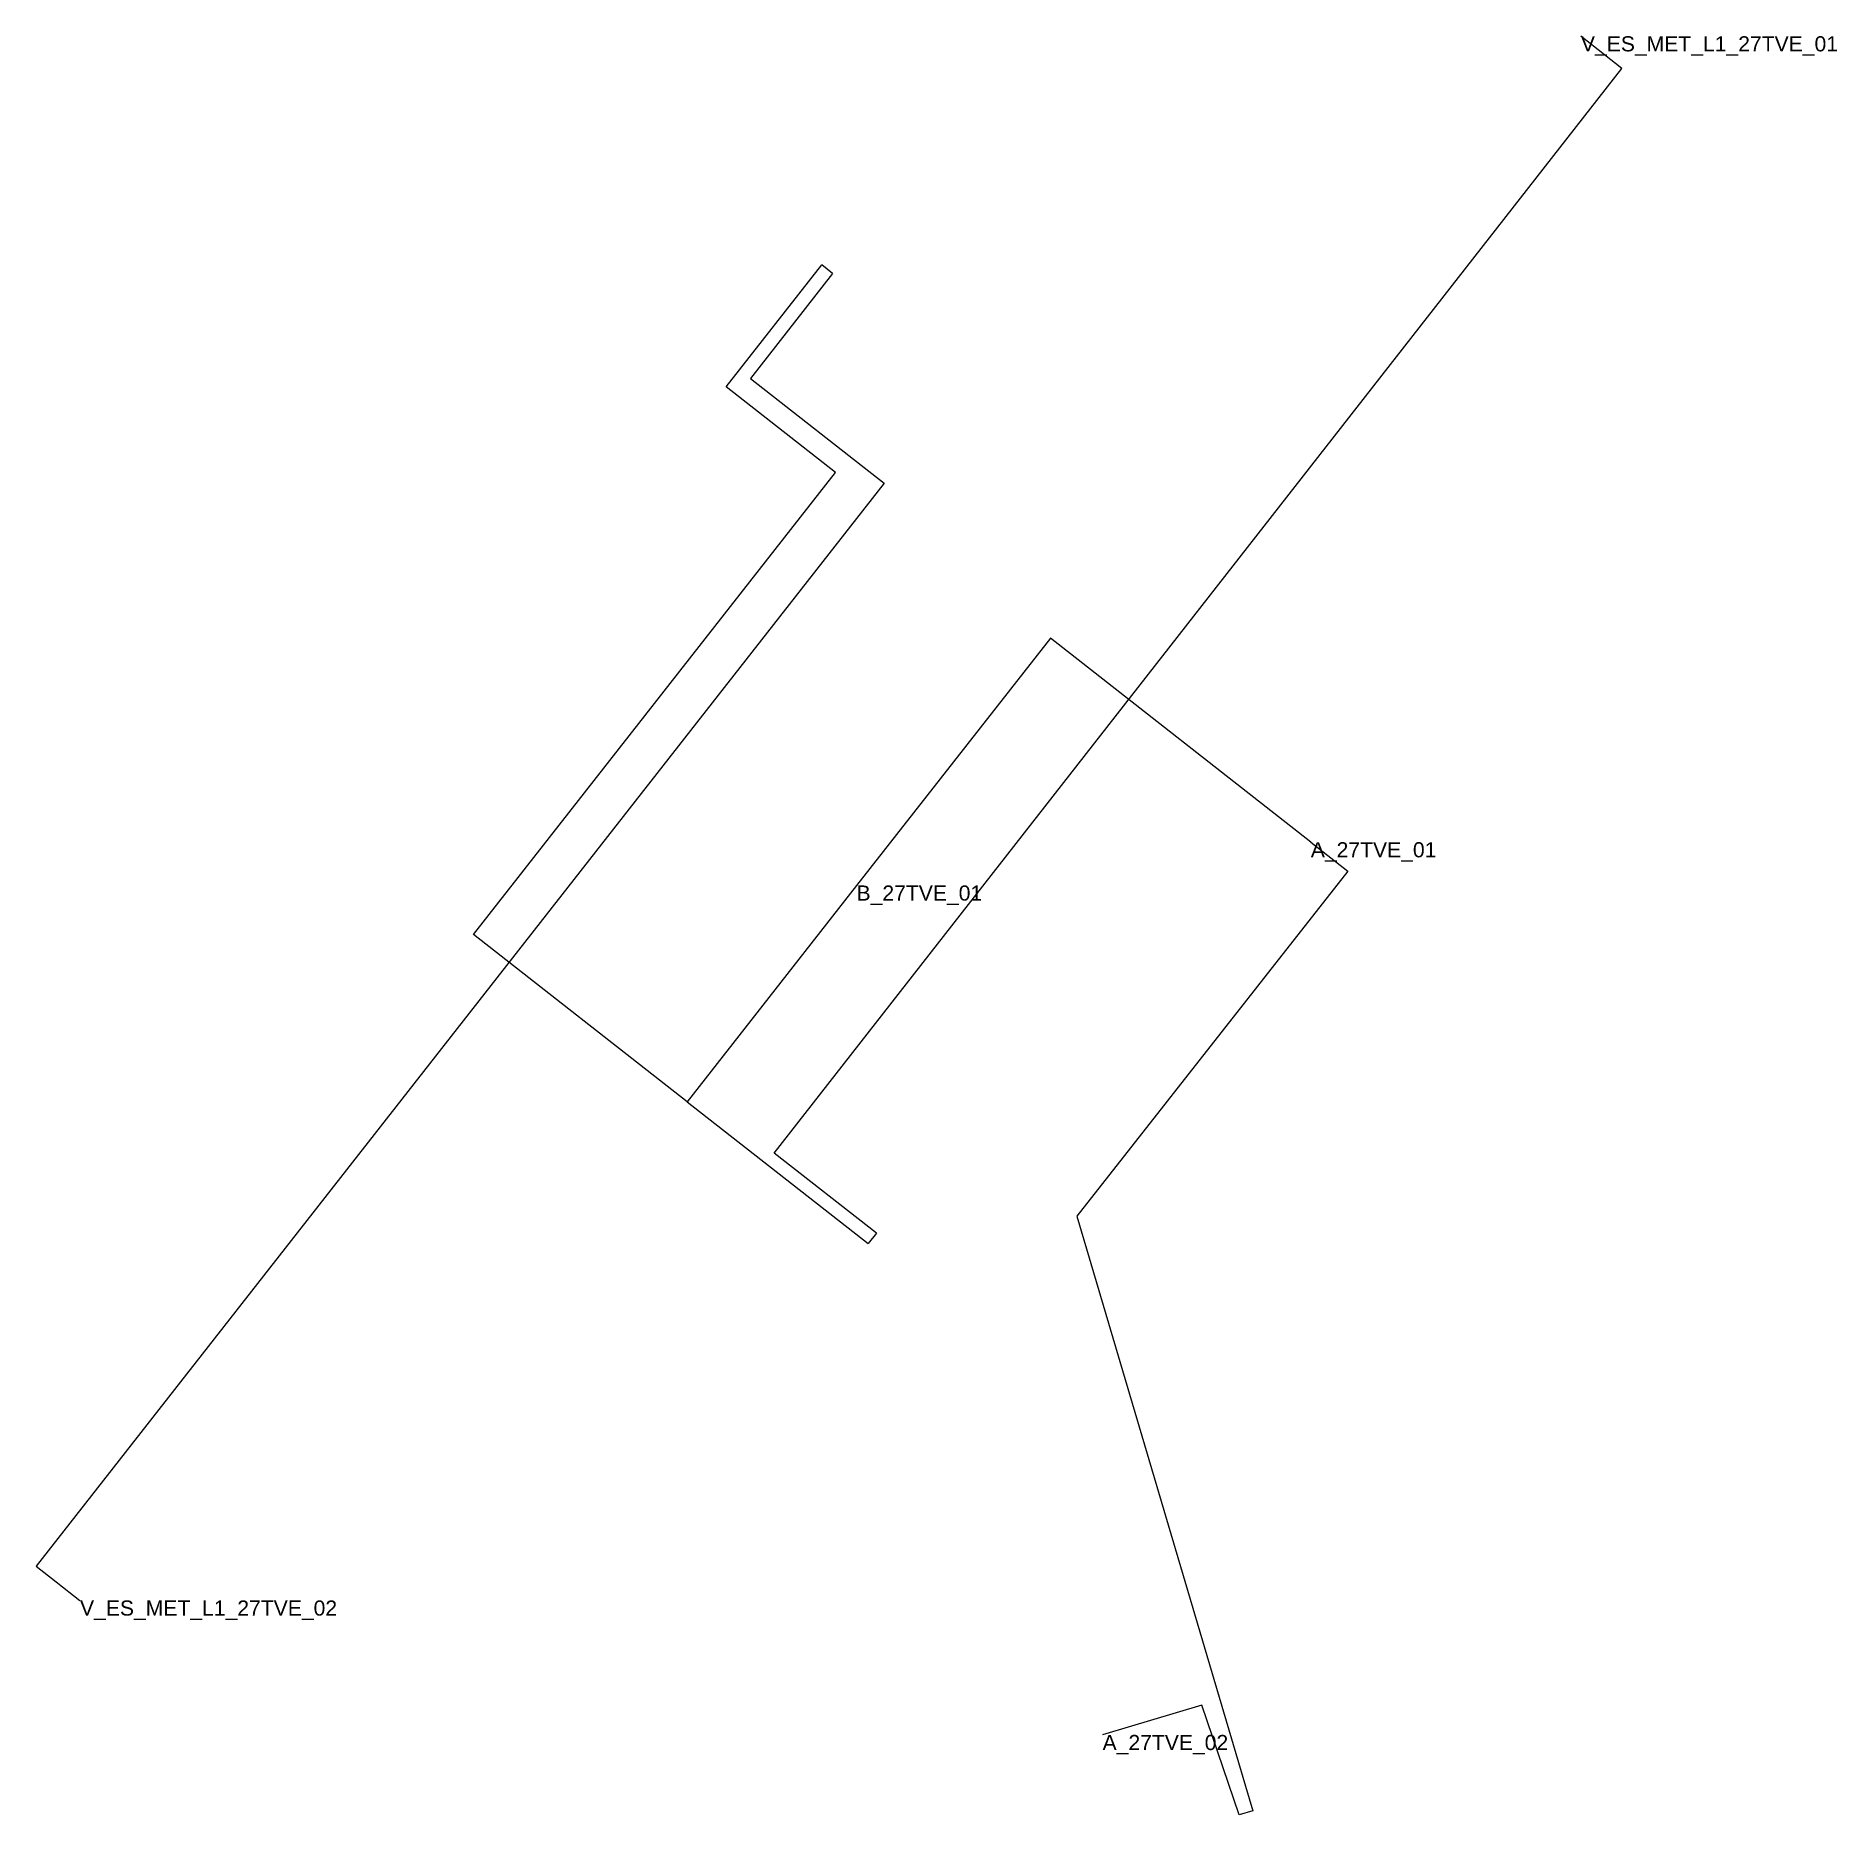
# Model space of a CAD drawing. Header units: metres. Extents: x 432636.1 to 432695.7, y 4588878.1 to 4588936.9.
import ezdxf
from ezdxf.enums import TextEntityAlignment as Align

# ---------------------------------------------------------------- set-up
doc = ezdxf.new("R2010")
doc.units = ezdxf.units.M
doc.header["$MEASUREMENT"] = 0
for name, color, linetype, lineweight, true_color in [('01_A_AccesTren_t', 40, 'Continuous', 0, 0xffd600), ('01_C_AccesExt_t', 251, 'Continuous', 0, 0x646464), ('01_C_CarrerHoritzontal_l', 251, 'Continuous', 0, 0x646464), ('01_I_Ascensor_l', 251, 'Continuous', 0, 0x646464), ('01_I_BarreraTarifaria_t', 251, 'Continuous', 0, 0x646464), ('01_I_Horitzontal_l', 251, 'Continuous', 0, 0x646464), ('01_I_Rampa_l', 251, 'Continuous', 0, 0x646464)]:
    doc.layers.add(name, color=color, linetype=linetype, lineweight=lineweight, true_color=true_color)
doc.styles.add('Style-Arial', font='arial.ttf')

msp = doc.modelspace()

# ---------------------------------------------------------------- linework, layer by layer
at = {"layer": '01_C_CarrerHoritzontal_l', "elevation": -20, "flags": 128}
msp.add_lwpolyline([(432678.258705, 4588910.224027), (432679.481724, 4588909.265776), (432670.516279, 4588897.85519), (432676.098951, 4588879.007865)], dxfattribs=at)
at = {"layer": '01_I_Ascensor_l'}
for p, q in [((432662.442599, 4588929.031018, -30), (432662.083022, 4588929.31267, -20)), ((432663.891654, 4588897.296745, -30), (432663.621736, 4588896.952015, -20)), ((432676.339583, 4588878.195482, -20), (432675.88489, 4588878.060799, -10))]:
    msp.add_line(p, q, dxfattribs=at)
at = {"layer": '01_I_Horitzontal_l'}
for p, q in [((432663.236854, 4588908.793287, -20), (432657.633017, 4588901.641097, -20)), ((432657.633017, 4588901.641097, -20), (432663.621736, 4588896.952015, -20)), ((432676.098951, 4588879.007865, -20), (432676.339583, 4588878.195482, -20))]:
    msp.add_line(p, q, dxfattribs=at)
at = {"layer": '01_I_Horitzontal_l', "flags": 128}
for points, elevation in [([(432663.891654, 4588897.296745), (432660.509863, 4588899.940584), (432688.550484, 4588935.807936), (432687.975215, 4588936.257673)], -30), ([(432662.442599, 4588929.031018), (432659.724303, 4588925.560645), (432664.145824, 4588922.097326), (432636.099499, 4588886.291374), (432636.770253, 4588885.765982)], -30), ([(432657.633017, 4588901.641097), (432650.569659, 4588907.175022), (432662.538029, 4588922.451139), (432658.924992, 4588925.281843), (432662.083022, 4588929.31267)], -20), ([(432678.258705, 4588910.224027), (432669.645468, 4588916.972615), (432663.236854, 4588908.793287)], -20), ([(432675.88489, 4588878.060799), (432674.658616, 4588881.694511), (432671.373121, 4588880.706883)], -10)]:
    msp.add_lwpolyline(points, dxfattribs=dict(at, elevation=elevation))
at = {"layer": '01_I_Rampa_l'}
for p, q in [((432687.975215, 4588936.257673, -30), (432687.192462, 4588936.871353, -30)), ((432636.770253, 4588885.765982, -30), (432637.553957, 4588885.15274, -30))]:
    msp.add_line(p, q, dxfattribs=at)

# ---------------------------------------------------------------- texts
at = {"layer": '01_A_AccesTren_t', "style": 'Style-Arial'}
for s, p in [('V_ES_MET_L1_27TVE_01', (432687.192462, 4588936.871353, -30)), ('V_ES_MET_L1_27TVE_02', (432637.553957, 4588885.15274, -30))]:
    msp.add_text(s, height=0.5, dxfattribs=at).set_placement(p, align=Align.TOP_LEFT)
at = {"layer": '01_C_AccesExt_t', "style": 'Style-Arial'}
for s, p in [('A_27TVE_01', (432678.258705, 4588910.224027, -20)), ('A_27TVE_02', (432671.373121, 4588880.706883, -10))]:
    msp.add_text(s, height=0.5, dxfattribs=at).set_placement(p, align=Align.TOP_LEFT)
at = {"layer": '01_I_BarreraTarifaria_t', "style": 'Style-Arial'}
msp.add_text('B_27TVE_01', height=0.5, dxfattribs=at).set_placement((432663.236854, 4588908.793287, -20), align=Align.TOP_LEFT)

doc.saveas('drawing.dxf')
